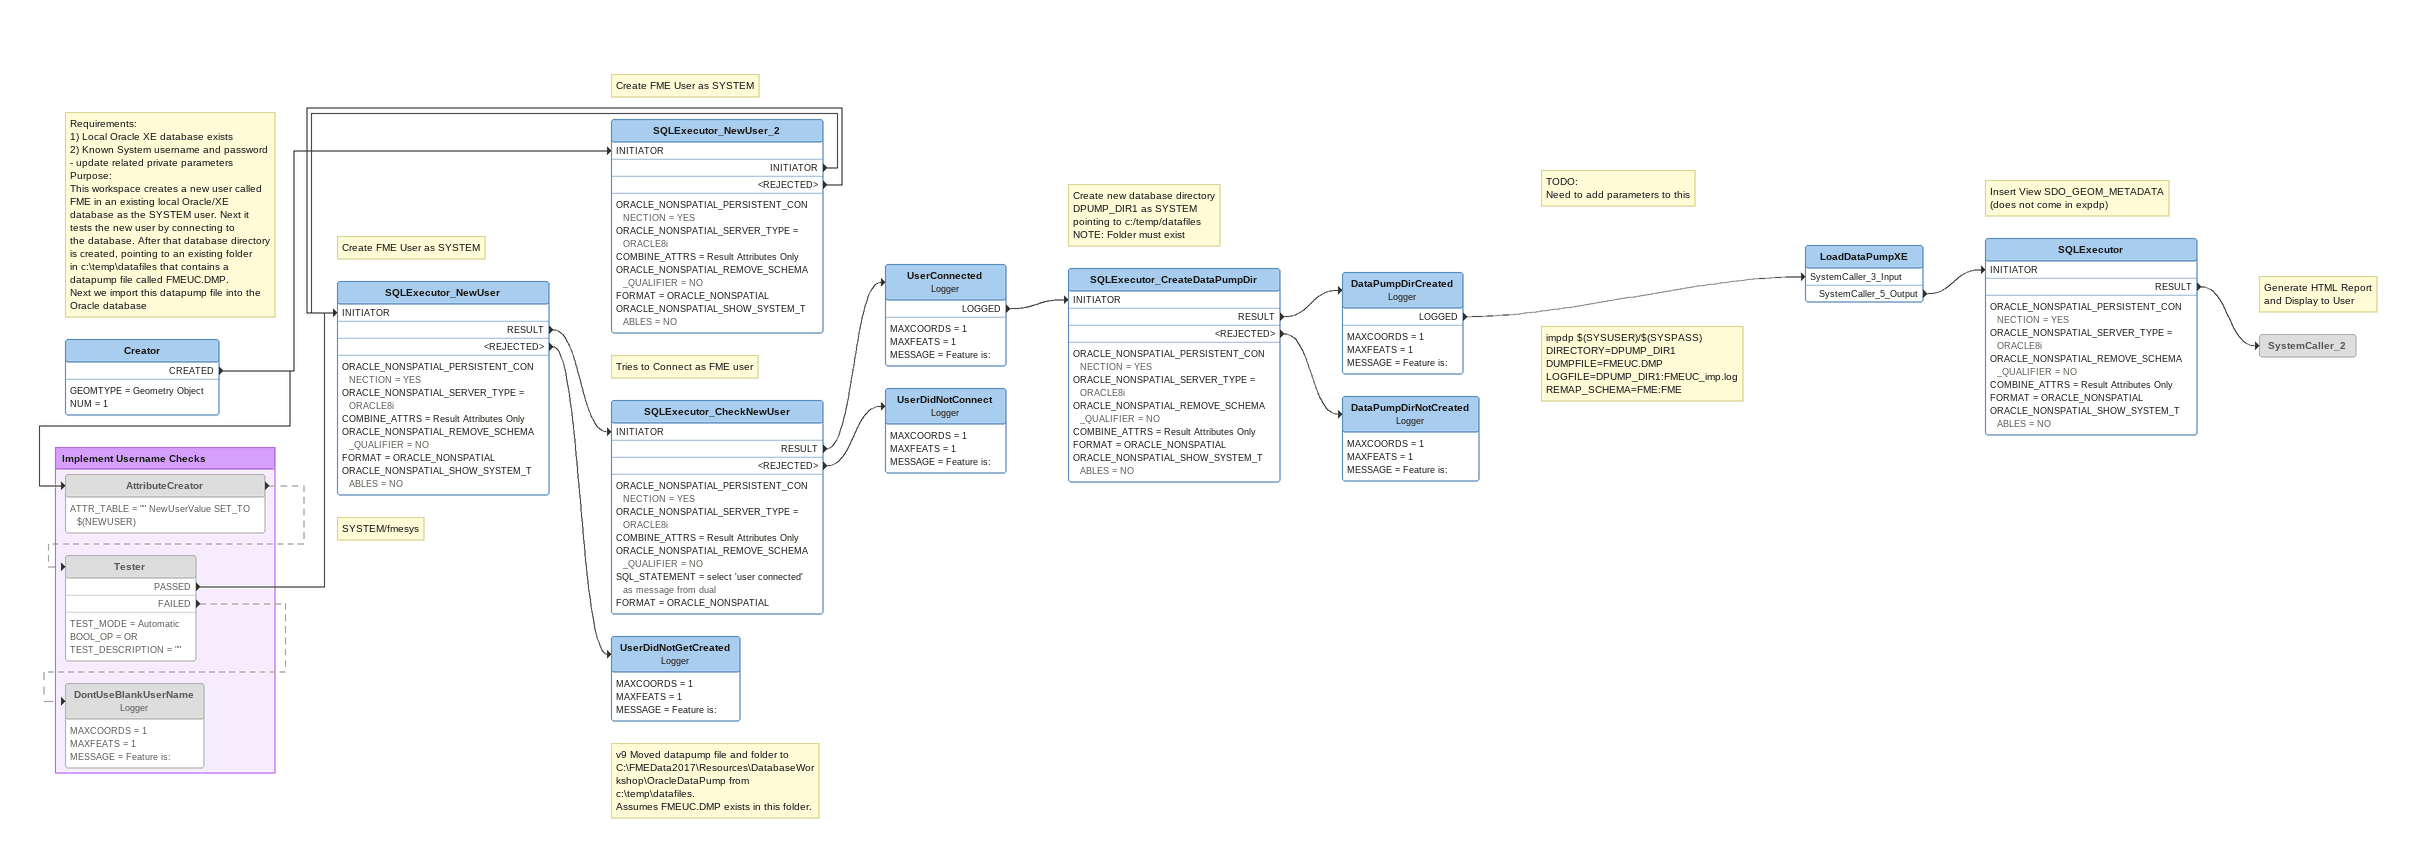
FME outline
Note: Requirements: / 1) Local Oracle XE database exists / 2) Known System username and password - update related private parameters / Purpose: / This workspace creates a new user called FME in an existing local Oracle/XE / database as the SYSTEM user. Next it tests the new user by connecting to / the database. After that database directory is created, pointing to an existing folder / in c:\temp\datafiles that contains a datapump file called FMEUC.DMP. / Next we import this datapump file into the Oracle database
Creator
    GEOMTYPE = Geometry Object
    NUM = 1
    CREATED -> AttributeCreator
    CREATED -> SQLExecutor_NewUser_2 [INITIATOR]
Note: Create FME User as SYSTEM
SQLExecutor_NewUser_2
    ORACLE_NONSPATIAL_PERSISTENT_CONNECTION = YES
    ORACLE_NONSPATIAL_SERVER_TYPE = ORACLE8i
    COMBINE_ATTRS = Result Attributes Only
    ORACLE_NONSPATIAL_REMOVE_SCHEMA_QUALIFIER = NO
    FORMAT = ORACLE_NONSPATIAL
    ORACLE_NONSPATIAL_SHOW_SYSTEM_TABLES = NO
    INITIATOR -> SQLExecutor_NewUser [INITIATOR]
    <REJECTED> -> SQLExecutor_NewUser [INITIATOR]
Note: Create FME User as SYSTEM
Note: SYSTEM/fmesys
SQLExecutor_NewUser
    ORACLE_NONSPATIAL_PERSISTENT_CONNECTION = YES
    ORACLE_NONSPATIAL_SERVER_TYPE = ORACLE8i
    COMBINE_ATTRS = Result Attributes Only
    ORACLE_NONSPATIAL_REMOVE_SCHEMA_QUALIFIER = NO
    FORMAT = ORACLE_NONSPATIAL
    ORACLE_NONSPATIAL_SHOW_SYSTEM_TABLES = NO
    RESULT -> SQLExecutor_CheckNewUser [INITIATOR]
    <REJECTED> -> UserDidNotGetCreated
Note: Tries to Connect as FME user
SQLExecutor_CheckNewUser
    ORACLE_NONSPATIAL_PERSISTENT_CONNECTION = YES
    ORACLE_NONSPATIAL_SERVER_TYPE = ORACLE8i
    COMBINE_ATTRS = Result Attributes Only
    ORACLE_NONSPATIAL_REMOVE_SCHEMA_QUALIFIER = NO
    SQL_STATEMENT = select 'user connected' as message from dual
    FORMAT = ORACLE_NONSPATIAL
    RESULT -> UserConnected
    <REJECTED> -> UserDidNotConnect
UserConnected: Logger
    MAXCOORDS = 1
    MAXFEATS = 1
    MESSAGE = Feature is:
    LOGGED -> SQLExecutor_CreateDataPumpDir [INITIATOR]
Note: Create new database directory / DPUMP_DIR1 as SYSTEM / pointing to c:/temp/datafiles / NOTE: Folder must exist
SQLExecutor_CreateDataPumpDir
    ORACLE_NONSPATIAL_PERSISTENT_CONNECTION = YES
    ORACLE_NONSPATIAL_SERVER_TYPE = ORACLE8i
    ORACLE_NONSPATIAL_REMOVE_SCHEMA_QUALIFIER = NO
    COMBINE_ATTRS = Result Attributes Only
    FORMAT = ORACLE_NONSPATIAL
    ORACLE_NONSPATIAL_SHOW_SYSTEM_TABLES = NO
    RESULT -> DataPumpDirCreated
    <REJECTED> -> DataPumpDirNotCreated
DataPumpDirCreated: Logger
    MAXCOORDS = 1
    MAXFEATS = 1
    MESSAGE = Feature is:
    LOGGED -> LoadDataPumpXE [SystemCaller_3_Input]
Note: TODO: / Need to add parameters to this
Note: impdp $(SYSUSER)/$(SYSPASS) DIRECTORY=DPUMP_DIR1 DUMPFILE=FMEUC.DMP LOGFILE=DPUMP_DIR1:FMEUC_imp.log REMAP_SCHEMA=FME:FME
LoadDataPumpXE
    SystemCaller_5_Output -> SQLExecutor [INITIATOR]
Note: Insert View SDO_GEOM_METADATA / (does not come in expdp)
SQLExecutor
    ORACLE_NONSPATIAL_PERSISTENT_CONNECTION = YES
    ORACLE_NONSPATIAL_SERVER_TYPE = ORACLE8i
    ORACLE_NONSPATIAL_REMOVE_SCHEMA_QUALIFIER = NO
    COMBINE_ATTRS = Result Attributes Only
    FORMAT = ORACLE_NONSPATIAL
    ORACLE_NONSPATIAL_SHOW_SYSTEM_TABLES = NO
    RESULT -> SystemCaller_2
Note: Generate HTML Report / and Display to User
SystemCaller_2 [off]
DataPumpDirNotCreated: Logger
    MAXCOORDS = 1
    MAXFEATS = 1
    MESSAGE = Feature is:
UserDidNotConnect: Logger
    MAXCOORDS = 1
    MAXFEATS = 1
    MESSAGE = Feature is:
Note: v9 Moved datapump file and folder to C:\FMEData2017\Resources\DatabaseWorkshop\OracleDataPump from c:\temp\datafiles. / Assumes FMEUC.DMP exists in this folder.
UserDidNotGetCreated: Logger
    MAXCOORDS = 1
    MAXFEATS = 1
    MESSAGE = Feature is:

Bookmark: Implement Username Checks
AttributeCreator [off]
    ATTR_TABLE = "" NewUserValue SET_TO $(NEWUSER)
    -> Tester [off]
Tester [off]
    TEST_MODE = Automatic
    BOOL_OP = OR
    TEST_DESCRIPTION = ""
    PASSED -> SQLExecutor_NewUser [INITIATOR]
    FAILED -> DontUseBlankUserName [off]
DontUseBlankUserName: Logger [off]
    MAXCOORDS = 1
    MAXFEATS = 1
    MESSAGE = Feature is:
